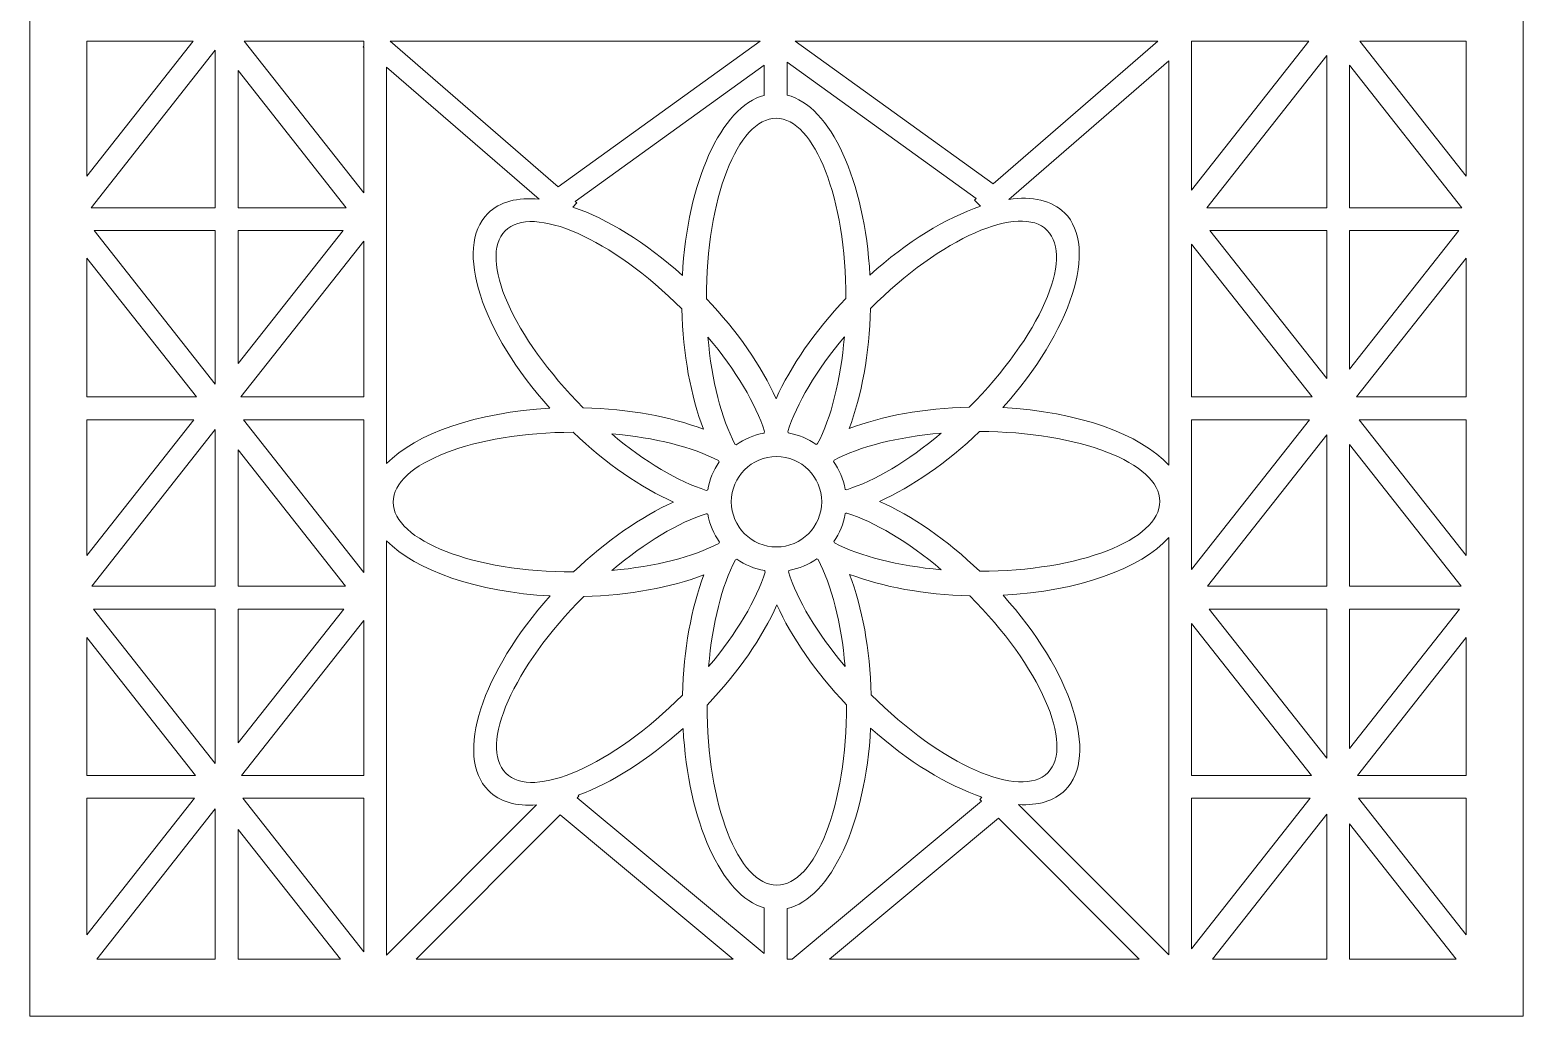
# Model space of a CAD drawing. Header units: centimetres. Extents: x -9.5 to 6.6, y -14.1 to 14.2.
# Drawn here: x -9.52 to -2.18, y -14.09 to -9.24 of the extents above; entities that cross this region are included whole.
import ezdxf

# ---------------------------------------------------------------- set-up
doc = ezdxf.new("R2010")
doc.units = ezdxf.units.CM
doc.header["$MEASUREMENT"] = 0
doc.layers.add('layer 1', color=7, linetype='Continuous')

msp = doc.modelspace()

# ---------------------------------------------------------------- linework, layer by layer
at = {"layer": 'layer 1', "color": 177, "lineweight": 9}
for points, knots in [([(-2.18296, 14.23719), (-2.18296, 14.23719), (-2.18296, -14.0864), (-2.18296, -14.0864), (-2.18296, -14.0864), (-2.18296, -14.0864), (-9.52092, -14.0864), (-9.52092, -14.0864), (-9.52092, -14.0864), (-9.52092, -14.0864), (-9.52092, 14.23719), (-9.52092, 14.23719), (-9.52092, 14.23719), (-9.52092, 14.23719), (-2.18296, 14.23719), (-2.18296, 14.23719)], [0, 0, 0, 0, 0.2, 0.2, 0.2, 0.2, 0.4, 0.4, 0.4, 0.4, 0.6, 0.6, 0.6, 0.6, 1, 1, 1, 1]), ([(-8.71856, -9.29881), (-8.71856, -9.29881), (-9.24048, -9.29881), (-9.24048, -9.29881), (-9.24048, -9.29881), (-9.24048, -9.29881), (-9.24048, -9.96037), (-9.24048, -9.96037), (-9.24048, -9.96037), (-9.24048, -9.96037), (-8.71856, -9.29881), (-8.71856, -9.29881)], [0, 0, 0, 0, 0.25, 0.25, 0.25, 0.25, 0.5, 0.5, 0.5, 0.5, 1, 1, 1, 1]), ([(-7.88375, -9.32561), (-7.88375, -9.32561), (-7.8804, -9.32851), (-7.8804, -9.32851), (-7.8804, -9.32851), (-7.8804, -9.32851), (-7.8804, -10.04368), (-7.8804, -10.04368), (-7.8804, -10.04368), (-7.8804, -10.04368), (-8.46806, -9.29881), (-8.46806, -9.29881), (-8.46806, -9.29881), (-8.46806, -9.29881), (-7.8804, -9.29881), (-7.8804, -9.29881), (-7.8804, -9.29881), (-7.8804, -9.29881), (-7.8804, -9.32221), (-7.8804, -9.32221), (-7.8804, -9.32221), (-7.8804, -9.32221), (-7.88375, -9.32561), (-7.88375, -9.32561)], [0, 0, 0, 0, 0.1428571, 0.1428571, 0.1428571, 0.1428571, 0.2857143, 0.2857143, 0.2857143, 0.2857143, 0.4285714, 0.4285714, 0.4285714, 0.4285714, 0.5714286, 0.5714286, 0.5714286, 0.5714286, 0.7142857, 0.7142857, 0.7142857, 0.7142857, 1, 1, 1, 1]), ([(-5.9329, -9.29881), (-5.9329, -9.29881), (-6.92508, -10.01338), (-6.92508, -10.01338), (-6.92508, -10.01338), (-6.92508, -10.01338), (-7.7506, -9.29881), (-7.7506, -9.29881), (-7.7506, -9.29881), (-7.7506, -9.29881), (-5.9329, -9.29881), (-5.9329, -9.29881)], [0, 0, 0, 0, 0.25, 0.25, 0.25, 0.25, 0.5, 0.5, 0.5, 0.5, 1, 1, 1, 1]), ([(-5.76009, -9.29881), (-5.76009, -9.29881), (-4.78729, -9.99942), (-4.78729, -9.99942), (-4.78729, -9.99942), (-4.78729, -9.99942), (-3.97789, -9.29881), (-3.97789, -9.29881), (-3.97789, -9.29881), (-3.97789, -9.29881), (-5.76009, -9.29881), (-5.76009, -9.29881)], [0, 0, 0, 0, 0.25, 0.25, 0.25, 0.25, 0.5, 0.5, 0.5, 0.5, 1, 1, 1, 1]), ([(-3.81205, -10.02921), (-3.81205, -10.02921), (-3.23582, -9.29881), (-3.23582, -9.29881), (-3.23582, -9.29881), (-3.23582, -9.29881), (-3.80604, -9.29881), (-3.80604, -9.29881), (-3.80604, -9.29881), (-3.80604, -9.29881), (-3.81205, -9.29881), (-3.81205, -9.29881), (-3.81205, -9.29881), (-3.81205, -9.29881), (-3.81205, -10.02921), (-3.81205, -10.02921)], [0, 0, 0, 0, 0.2, 0.2, 0.2, 0.2, 0.4, 0.4, 0.4, 0.4, 0.6, 0.6, 0.6, 0.6, 1, 1, 1, 1]), ([(-2.46339, -9.96037), (-2.46339, -9.96037), (-2.98532, -9.29881), (-2.98532, -9.29881), (-2.98532, -9.29881), (-2.98532, -9.29881), (-2.46339, -9.29881), (-2.46339, -9.29881), (-2.46339, -9.29881), (-2.46339, -9.29881), (-2.46339, -9.96037), (-2.46339, -9.96037)], [0, 0, 0, 0, 0.25, 0.25, 0.25, 0.25, 0.5, 0.5, 0.5, 0.5, 1, 1, 1, 1]), ([(-8.60953, -9.34172), (-8.60953, -9.34172), (-8.60953, -10.11611), (-8.60953, -10.11611), (-8.60953, -10.11611), (-8.60953, -10.11611), (-9.22047, -10.11611), (-9.22047, -10.11611), (-9.22047, -10.11611), (-9.22047, -10.11611), (-8.60953, -9.34172), (-8.60953, -9.34172)], [0, 0, 0, 0, 0.25, 0.25, 0.25, 0.25, 0.5, 0.5, 0.5, 0.5, 1, 1, 1, 1]), ([(-3.14813, -9.36876), (-3.14813, -9.36876), (-3.14813, -10.11611), (-3.14813, -10.11611), (-3.14813, -10.11611), (-3.14813, -10.11611), (-3.73773, -10.11611), (-3.73773, -10.11611), (-3.73773, -10.11611), (-3.73773, -10.11611), (-3.14813, -9.36876), (-3.14813, -9.36876)], [0, 0, 0, 0, 0.25, 0.25, 0.25, 0.25, 0.5, 0.5, 0.5, 0.5, 1, 1, 1, 1]), ([(-8.49736, -10.11611), (-8.49736, -10.11611), (-8.49736, -9.44277), (-8.49736, -9.44277), (-8.49736, -9.44277), (-8.49736, -9.44277), (-7.96614, -10.11611), (-7.96614, -10.11611), (-7.96614, -10.11611), (-7.96614, -10.11611), (-8.49736, -10.11611), (-8.49736, -10.11611)], [0, 0, 0, 0, 0.25, 0.25, 0.25, 0.25, 0.5, 0.5, 0.5, 0.5, 1, 1, 1, 1]), ([(-7.76823, -9.42561), (-7.76823, -9.42561), (-7.01814, -10.07488), (-7.01814, -10.07488), (-7.01814, -10.07488), (-7.12379, -10.06425), (-7.21185, -10.08591), (-7.27027, -10.14433), (-7.27027, -10.14433), (-7.4388, -10.31286), (-7.30161, -10.72777), (-6.96501, -11.10124), (-6.96501, -11.10124), (-7.32412, -11.12013), (-7.62587, -11.22615), (-7.76823, -11.37229), (-7.76823, -11.37229), (-7.76823, -11.37229), (-7.76823, -9.42561), (-7.76823, -9.42561)], [0, 0, 0, 0, 0.1666667, 0.1666667, 0.1666667, 0.1666667, 0.3333333, 0.3333333, 0.3333333, 0.3333333, 0.5, 0.5, 0.5, 0.5, 0.6666667, 0.6666667, 0.6666667, 0.6666667, 1, 1, 1, 1]), ([(-6.84208, -10.08522), (-6.84208, -10.08522), (-5.91236, -9.41564), (-5.91236, -9.41564), (-5.91236, -9.41564), (-5.91236, -9.41564), (-5.91236, -9.56418), (-5.91236, -9.56418), (-5.91236, -9.56418), (-6.12357, -9.62213), (-6.29054, -9.98842), (-6.31444, -10.44862), (-6.31444, -10.44862), (-6.49523, -10.2859), (-6.68566, -10.1699), (-6.8531, -10.1127), (-6.8531, -10.1127), (-6.8531, -10.1127), (-6.83343, -10.09271), (-6.83343, -10.09271), (-6.83343, -10.09271), (-6.83343, -10.09271), (-6.84208, -10.08522), (-6.84208, -10.08522)], [0, 0, 0, 0, 0.1428571, 0.1428571, 0.1428571, 0.1428571, 0.2857143, 0.2857143, 0.2857143, 0.2857143, 0.4285714, 0.4285714, 0.4285714, 0.4285714, 0.5714286, 0.5714286, 0.5714286, 0.5714286, 0.7142857, 0.7142857, 0.7142857, 0.7142857, 1, 1, 1, 1]), ([(-4.87029, -10.07127), (-4.87029, -10.07127), (-5.80019, -9.40155), (-5.80019, -9.40155), (-5.80019, -9.40155), (-5.80019, -9.40155), (-5.80019, -9.56278), (-5.80019, -9.56278), (-5.80019, -9.56278), (-5.58672, -9.61598), (-5.41731, -9.98384), (-5.39294, -10.44717), (-5.39294, -10.44717), (-5.21039, -10.28264), (-5.01795, -10.16578), (-4.84922, -10.10896), (-4.84922, -10.10896), (-4.84922, -10.10896), (-4.87894, -10.07875), (-4.87894, -10.07875), (-4.87894, -10.07875), (-4.87894, -10.07875), (-4.87029, -10.07127), (-4.87029, -10.07127)], [0, 0, 0, 0, 0.1428571, 0.1428571, 0.1428571, 0.1428571, 0.2857143, 0.2857143, 0.2857143, 0.2857143, 0.4285714, 0.4285714, 0.4285714, 0.4285714, 0.5714286, 0.5714286, 0.5714286, 0.5714286, 0.7142857, 0.7142857, 0.7142857, 0.7142857, 1, 1, 1, 1]), ([(-3.92422, -9.39441), (-3.92422, -9.39441), (-4.71069, -10.07518), (-4.71069, -10.07518), (-4.71069, -10.07518), (-4.59503, -10.05896), (-4.49856, -10.07937), (-4.43603, -10.1419), (-4.43603, -10.1419), (-4.26766, -10.31027), (-4.40442, -10.72454), (-4.74031, -11.09774), (-4.74031, -11.09774), (-4.37066, -11.11693), (-4.06157, -11.22844), (-3.92422, -11.38103), (-3.92422, -11.38103), (-3.92422, -11.38103), (-3.92422, -9.39441), (-3.92422, -9.39441)], [0, 0, 0, 0, 0.1666667, 0.1666667, 0.1666667, 0.1666667, 0.3333333, 0.3333333, 0.3333333, 0.3333333, 0.5, 0.5, 0.5, 0.5, 0.6666667, 0.6666667, 0.6666667, 0.6666667, 1, 1, 1, 1]), ([(-3.03596, -10.11611), (-3.03596, -10.11611), (-3.03596, -9.41572), (-3.03596, -9.41572), (-3.03596, -9.41572), (-3.03596, -9.41572), (-2.4834, -10.11611), (-2.4834, -10.11611), (-2.4834, -10.11611), (-2.4834, -10.11611), (-3.03596, -10.11611), (-3.03596, -10.11611)], [0, 0, 0, 0, 0.25, 0.25, 0.25, 0.25, 0.5, 0.5, 0.5, 0.5, 1, 1, 1, 1]), ([(-6.19665, -10.56287), (-6.04212, -10.72436), (-5.92483, -10.89612), (-5.85367, -11.05411), (-5.85367, -11.05411), (-5.7828, -10.8958), (-5.6655, -10.72351), (-5.51066, -10.56149), (-5.51066, -10.56149), (-5.51086, -10.07293), (-5.66438, -9.67689), (-5.85365, -9.67689), (-5.85365, -9.67689), (-6.04305, -9.67689), (-6.19665, -10.07346), (-6.19665, -10.56247), (-6.19665, -10.56247), (-6.19665, -10.56247), (-6.19665, -10.56287), (-6.19665, -10.56287)], [0, 0, 0, 0, 0.1666667, 0.1666667, 0.1666667, 0.1666667, 0.3333333, 0.3333333, 0.3333333, 0.3333333, 0.5, 0.5, 0.5, 0.5, 0.6666667, 0.6666667, 0.6666667, 0.6666667, 1, 1, 1, 1]), ([(-6.80093, -11.09874), (-6.57747, -11.10366), (-6.37309, -11.14218), (-6.21106, -11.20358), (-6.21106, -11.20358), (-6.27288, -11.04152), (-6.31176, -10.83674), (-6.31684, -10.61269), (-6.31684, -10.61269), (-6.66245, -10.26737), (-7.05104, -10.09588), (-7.18488, -10.22972), (-7.18488, -10.22972), (-7.31881, -10.36365), (-7.147, -10.75268), (-6.80122, -11.09846), (-6.80122, -11.09846), (-6.80122, -11.09846), (-6.80093, -11.09874), (-6.80093, -11.09874)], [0, 0, 0, 0, 0.1666667, 0.1666667, 0.1666667, 0.1666667, 0.3333333, 0.3333333, 0.3333333, 0.3333333, 0.5, 0.5, 0.5, 0.5, 0.6666667, 0.6666667, 0.6666667, 0.6666667, 1, 1, 1, 1]), ([(-5.39044, -10.61124), (-5.39536, -10.8347), (-5.43387, -11.03908), (-5.49527, -11.20111), (-5.49527, -11.20111), (-5.33321, -11.13929), (-5.12844, -11.10042), (-4.90439, -11.09534), (-4.90439, -11.09534), (-4.55907, -10.74973), (-4.38758, -10.36113), (-4.52142, -10.22729), (-4.52142, -10.22729), (-4.65535, -10.09337), (-5.04438, -10.26517), (-5.39016, -10.61096), (-5.39016, -10.61096), (-5.39016, -10.61096), (-5.39044, -10.61124), (-5.39044, -10.61124)], [0, 0, 0, 0, 0.1666667, 0.1666667, 0.1666667, 0.1666667, 0.3333333, 0.3333333, 0.3333333, 0.3333333, 0.5, 0.5, 0.5, 0.5, 0.6666667, 0.6666667, 0.6666667, 0.6666667, 1, 1, 1, 1]), ([(-8.60953, -10.22828), (-8.60953, -10.22828), (-8.60953, -10.9827), (-8.60953, -10.9827), (-8.60953, -10.9827), (-8.60953, -10.9827), (-9.20472, -10.22828), (-9.20472, -10.22828), (-9.20472, -10.22828), (-9.20472, -10.22828), (-8.60953, -10.22828), (-8.60953, -10.22828)], [0, 0, 0, 0, 0.25, 0.25, 0.25, 0.25, 0.5, 0.5, 0.5, 0.5, 1, 1, 1, 1]), ([(-8.49736, -10.88165), (-8.49736, -10.88165), (-8.49736, -10.22828), (-8.49736, -10.22828), (-8.49736, -10.22828), (-8.49736, -10.22828), (-7.9819, -10.22828), (-7.9819, -10.22828), (-7.9819, -10.22828), (-7.9819, -10.22828), (-8.49736, -10.88165), (-8.49736, -10.88165)], [0, 0, 0, 0, 0.25, 0.25, 0.25, 0.25, 0.5, 0.5, 0.5, 0.5, 1, 1, 1, 1]), ([(-3.14813, -10.22828), (-3.14813, -10.22828), (-3.14813, -10.95565), (-3.14813, -10.95565), (-3.14813, -10.95565), (-3.14813, -10.95565), (-3.72198, -10.22828), (-3.72198, -10.22828), (-3.72198, -10.22828), (-3.72198, -10.22828), (-3.14813, -10.22828), (-3.14813, -10.22828)], [0, 0, 0, 0, 0.25, 0.25, 0.25, 0.25, 0.5, 0.5, 0.5, 0.5, 1, 1, 1, 1]), ([(-3.03596, -10.9087), (-3.03596, -10.9087), (-3.03596, -10.22828), (-3.03596, -10.22828), (-3.03596, -10.22828), (-3.03596, -10.22828), (-2.49915, -10.22828), (-2.49915, -10.22828), (-2.49915, -10.22828), (-2.49915, -10.22828), (-3.03596, -10.9087), (-3.03596, -10.9087)], [0, 0, 0, 0, 0.25, 0.25, 0.25, 0.25, 0.5, 0.5, 0.5, 0.5, 1, 1, 1, 1]), ([(-8.48381, -11.04558), (-8.48381, -11.04558), (-7.8804, -11.04558), (-7.8804, -11.04558), (-7.8804, -11.04558), (-7.8804, -11.04558), (-7.8804, -10.28074), (-7.8804, -10.28074), (-7.8804, -10.28074), (-7.8804, -10.28074), (-8.48381, -11.04558), (-8.48381, -11.04558)], [0, 0, 0, 0, 0.25, 0.25, 0.25, 0.25, 0.5, 0.5, 0.5, 0.5, 1, 1, 1, 1]), ([(-3.81205, -10.29521), (-3.81205, -10.29521), (-3.22006, -11.04558), (-3.22006, -11.04558), (-3.22006, -11.04558), (-3.22006, -11.04558), (-3.81205, -11.04558), (-3.81205, -11.04558), (-3.81205, -11.04558), (-3.81205, -11.04558), (-3.81205, -10.29521), (-3.81205, -10.29521)], [0, 0, 0, 0, 0.25, 0.25, 0.25, 0.25, 0.5, 0.5, 0.5, 0.5, 1, 1, 1, 1]), ([(-9.24048, -11.04558), (-9.24048, -11.04558), (-8.7028, -11.04558), (-8.7028, -11.04558), (-8.7028, -11.04558), (-8.7028, -11.04558), (-9.24048, -10.36405), (-9.24048, -10.36405), (-9.24048, -10.36405), (-9.24048, -10.36405), (-9.24048, -11.04558), (-9.24048, -11.04558)], [0, 0, 0, 0, 0.25, 0.25, 0.25, 0.25, 0.5, 0.5, 0.5, 0.5, 1, 1, 1, 1]), ([(-2.46339, -10.36405), (-2.46339, -10.36405), (-3.00107, -11.04558), (-3.00107, -11.04558), (-3.00107, -11.04558), (-3.00107, -11.04558), (-2.46339, -11.04558), (-2.46339, -11.04558), (-2.46339, -11.04558), (-2.46339, -11.04558), (-2.46339, -10.36405), (-2.46339, -10.36405)], [0, 0, 0, 0, 0.25, 0.25, 0.25, 0.25, 0.5, 0.5, 0.5, 0.5, 1, 1, 1, 1]), ([(-6.04998, -11.28047), (-6.00979, -11.25197), (-5.96321, -11.2319), (-5.9128, -11.22287), (-5.9128, -11.22287), (-5.9122, -11.22038), (-5.91158, -11.21788), (-5.91094, -11.21538), (-5.91094, -11.21538), (-5.95332, -11.07999), (-6.05036, -10.91544), (-6.18878, -10.75172), (-6.18878, -10.75172), (-6.17071, -10.96592), (-6.1226, -11.15116), (-6.05643, -11.27662), (-6.05643, -11.27662), (-6.05427, -11.27789), (-6.05211, -11.27918), (-6.04998, -11.28047)], [0, 0, 0, 0, 0.1666667, 0.1666667, 0.1666667, 0.1666667, 0.3333333, 0.3333333, 0.3333333, 0.3333333, 0.5, 0.5, 0.5, 0.5, 0.6666667, 0.6666667, 0.6666667, 0.6666667, 1, 1, 1, 1]), ([(-5.79414, -11.22235), (-5.74364, -11.23094), (-5.6969, -11.25056), (-5.65649, -11.27867), (-5.65649, -11.27867), (-5.65427, -11.27732), (-5.65204, -11.27597), (-5.64979, -11.27464), (-5.64979, -11.27464), (-5.58403, -11.14894), (-5.5363, -10.96397), (-5.51841, -10.75035), (-5.51841, -10.75035), (-5.65709, -10.91458), (-5.75406, -11.07959), (-5.79598, -11.21509), (-5.79598, -11.21509), (-5.79536, -11.21751), (-5.79474, -11.21994), (-5.79414, -11.22235)], [0, 0, 0, 0, 0.1666667, 0.1666667, 0.1666667, 0.1666667, 0.3333333, 0.3333333, 0.3333333, 0.3333333, 0.5, 0.5, 0.5, 0.5, 0.6666667, 0.6666667, 0.6666667, 0.6666667, 1, 1, 1, 1]), ([(-8.71519, -11.15776), (-8.71519, -11.15776), (-9.24048, -11.15776), (-9.24048, -11.15776), (-9.24048, -11.15776), (-9.24048, -11.15776), (-9.24048, -11.82359), (-9.24048, -11.82359), (-9.24048, -11.82359), (-9.24048, -11.82359), (-8.71519, -11.15776), (-8.71519, -11.15776)], [0, 0, 0, 0, 0.25, 0.25, 0.25, 0.25, 0.5, 0.5, 0.5, 0.5, 1, 1, 1, 1]), ([(-8.60953, -11.20494), (-8.60953, -11.20494), (-8.60953, -11.97506), (-8.60953, -11.97506), (-8.60953, -11.97506), (-8.60953, -11.97506), (-9.2171, -11.97506), (-9.2171, -11.97506), (-9.2171, -11.97506), (-9.2171, -11.97506), (-8.60953, -11.20494), (-8.60953, -11.20494)], [0, 0, 0, 0, 0.25, 0.25, 0.25, 0.25, 0.5, 0.5, 0.5, 0.5, 1, 1, 1, 1]), ([(-7.8804, -11.15776), (-7.8804, -11.15776), (-8.47143, -11.15776), (-8.47143, -11.15776), (-8.47143, -11.15776), (-8.47143, -11.15776), (-7.8804, -11.9069), (-7.8804, -11.9069), (-7.8804, -11.9069), (-7.8804, -11.9069), (-7.8804, -11.15776), (-7.8804, -11.15776)], [0, 0, 0, 0, 0.25, 0.25, 0.25, 0.25, 0.5, 0.5, 0.5, 0.5, 1, 1, 1, 1]), ([(-6.8493, -11.90495), (-6.68781, -11.75042), (-6.51605, -11.63313), (-6.35806, -11.56197), (-6.35806, -11.56197), (-6.51638, -11.49111), (-6.68867, -11.3738), (-6.85069, -11.21896), (-6.85069, -11.21896), (-7.33925, -11.21917), (-7.73529, -11.37268), (-7.73529, -11.56195), (-7.73529, -11.56195), (-7.73529, -11.75136), (-7.33872, -11.90495), (-6.84971, -11.90495), (-6.84971, -11.90495), (-6.84971, -11.90495), (-6.8493, -11.90495), (-6.8493, -11.90495)], [0, 0, 0, 0, 0.1666667, 0.1666667, 0.1666667, 0.1666667, 0.3333333, 0.3333333, 0.3333333, 0.3333333, 0.5, 0.5, 0.5, 0.5, 0.6666667, 0.6666667, 0.6666667, 0.6666667, 1, 1, 1, 1]), ([(-6.18982, -11.50245), (-6.18124, -11.45195), (-6.16162, -11.4052), (-6.13351, -11.36479), (-6.13351, -11.36479), (-6.13485, -11.36258), (-6.13619, -11.36035), (-6.13753, -11.35811), (-6.13753, -11.35811), (-6.26323, -11.29234), (-6.4482, -11.24461), (-6.66183, -11.22672), (-6.66183, -11.22672), (-6.49759, -11.3654), (-6.33259, -11.46236), (-6.19709, -11.50429), (-6.19709, -11.50429), (-6.19466, -11.50366), (-6.19224, -11.50305), (-6.18982, -11.50245)], [0, 0, 0, 0, 0.1666667, 0.1666667, 0.1666667, 0.1666667, 0.3333333, 0.3333333, 0.3333333, 0.3333333, 0.5, 0.5, 0.5, 0.5, 0.6666667, 0.6666667, 0.6666667, 0.6666667, 1, 1, 1, 1]), ([(-5.57216, -11.3622), (-5.54367, -11.40237), (-5.52361, -11.44894), (-5.51457, -11.49932), (-5.51457, -11.49932), (-5.51207, -11.49993), (-5.50956, -11.50055), (-5.50705, -11.50119), (-5.50705, -11.50119), (-5.37167, -11.45882), (-5.20715, -11.36182), (-5.04343, -11.22341), (-5.04343, -11.22341), (-5.25763, -11.24148), (-5.44286, -11.28959), (-5.56831, -11.35575), (-5.56831, -11.35575), (-5.56959, -11.35791), (-5.57087, -11.36007), (-5.57216, -11.3622)], [0, 0, 0, 0, 0.1666667, 0.1666667, 0.1666667, 0.1666667, 0.3333333, 0.3333333, 0.3333333, 0.3333333, 0.5, 0.5, 0.5, 0.5, 0.6666667, 0.6666667, 0.6666667, 0.6666667, 1, 1, 1, 1]), ([(-5.34579, -11.55846), (-5.18748, -11.62936), (-5.01519, -11.74669), (-4.85318, -11.90152), (-4.85318, -11.90152), (-4.36463, -11.90131), (-3.96859, -11.7478), (-3.96859, -11.55852), (-3.96859, -11.55852), (-3.96859, -11.36912), (-4.36516, -11.21552), (-4.85416, -11.21552), (-4.85416, -11.21552), (-4.85416, -11.21552), (-4.85457, -11.21552), (-4.85457, -11.21552), (-4.85457, -11.21552), (-5.01606, -11.37006), (-5.18781, -11.48732), (-5.34579, -11.55846)], [0, 0, 0, 0, 0.1666667, 0.1666667, 0.1666667, 0.1666667, 0.3333333, 0.3333333, 0.3333333, 0.3333333, 0.5, 0.5, 0.5, 0.5, 0.6666667, 0.6666667, 0.6666667, 0.6666667, 1, 1, 1, 1]), ([(-3.81205, -11.89243), (-3.81205, -11.89243), (-3.23244, -11.15776), (-3.23244, -11.15776), (-3.23244, -11.15776), (-3.23244, -11.15776), (-3.81205, -11.15776), (-3.81205, -11.15776), (-3.81205, -11.15776), (-3.81205, -11.15776), (-3.81205, -11.89243), (-3.81205, -11.89243)], [0, 0, 0, 0, 0.25, 0.25, 0.25, 0.25, 0.5, 0.5, 0.5, 0.5, 1, 1, 1, 1]), ([(-2.46339, -11.82359), (-2.46339, -11.82359), (-2.98868, -11.15776), (-2.98868, -11.15776), (-2.98868, -11.15776), (-2.98868, -11.15776), (-2.46339, -11.15776), (-2.46339, -11.15776), (-2.46339, -11.15776), (-2.46339, -11.15776), (-2.46339, -11.82359), (-2.46339, -11.82359)], [0, 0, 0, 0, 0.25, 0.25, 0.25, 0.25, 0.5, 0.5, 0.5, 0.5, 1, 1, 1, 1]), ([(-3.14813, -11.23199), (-3.14813, -11.23199), (-3.14813, -11.97506), (-3.14813, -11.97506), (-3.14813, -11.97506), (-3.14813, -11.97506), (-3.73436, -11.97506), (-3.73436, -11.97506), (-3.73436, -11.97506), (-3.73436, -11.97506), (-3.14813, -11.23199), (-3.14813, -11.23199)], [0, 0, 0, 0, 0.25, 0.25, 0.25, 0.25, 0.5, 0.5, 0.5, 0.5, 1, 1, 1, 1]), ([(-3.03596, -11.97506), (-3.03596, -11.97506), (-3.03596, -11.27894), (-3.03596, -11.27894), (-3.03596, -11.27894), (-3.03596, -11.27894), (-2.48677, -11.97506), (-2.48677, -11.97506), (-2.48677, -11.97506), (-2.48677, -11.97506), (-3.03596, -11.97506), (-3.03596, -11.97506)], [0, 0, 0, 0, 0.25, 0.25, 0.25, 0.25, 0.5, 0.5, 0.5, 0.5, 1, 1, 1, 1]), ([(-8.49736, -11.97506), (-8.49736, -11.97506), (-8.49736, -11.30599), (-8.49736, -11.30599), (-8.49736, -11.30599), (-8.49736, -11.30599), (-7.96951, -11.97506), (-7.96951, -11.97506), (-7.96951, -11.97506), (-7.96951, -11.97506), (-8.49736, -11.97506), (-8.49736, -11.97506)], [0, 0, 0, 0, 0.25, 0.25, 0.25, 0.25, 0.5, 0.5, 0.5, 0.5, 1, 1, 1, 1]), ([(-5.62993, -11.56024), (-5.62993, -11.68283), (-5.72935, -11.78225), (-5.85194, -11.78225), (-5.85194, -11.78225), (-5.97453, -11.78225), (-6.07394, -11.68283), (-6.07394, -11.56024), (-6.07394, -11.56024), (-6.07394, -11.43765), (-5.97453, -11.33823), (-5.85194, -11.33823), (-5.85194, -11.33823), (-5.72935, -11.33823), (-5.62993, -11.43765), (-5.62993, -11.56024)], [0, 0, 0, 0, 0.2, 0.2, 0.2, 0.2, 0.4, 0.4, 0.4, 0.4, 0.6, 0.6, 0.6, 0.6, 1, 1, 1, 1]), ([(-6.13171, -11.75828), (-6.16021, -11.7181), (-6.18027, -11.6715), (-6.18931, -11.62109), (-6.18931, -11.62109), (-6.19179, -11.62049), (-6.19428, -11.61987), (-6.19677, -11.61924), (-6.19677, -11.61924), (-6.33217, -11.66162), (-6.49673, -11.75866), (-6.66045, -11.89708), (-6.66045, -11.89708), (-6.44626, -11.87901), (-6.26102, -11.8309), (-6.13556, -11.76474), (-6.13556, -11.76474), (-6.13428, -11.76257), (-6.133, -11.76042), (-6.13171, -11.75828)], [0, 0, 0, 0, 0.1666667, 0.1666667, 0.1666667, 0.1666667, 0.3333333, 0.3333333, 0.3333333, 0.3333333, 0.5, 0.5, 0.5, 0.5, 0.6666667, 0.6666667, 0.6666667, 0.6666667, 1, 1, 1, 1]), ([(-5.51404, -11.61798), (-5.52262, -11.66848), (-5.54223, -11.71523), (-5.57034, -11.75565), (-5.57034, -11.75565), (-5.56898, -11.75788), (-5.56764, -11.76012), (-5.5663, -11.76238), (-5.5663, -11.76238), (-5.44061, -11.82814), (-5.25566, -11.87589), (-5.04203, -11.89378), (-5.04203, -11.89378), (-5.20629, -11.75508), (-5.3713, -11.65809), (-5.50682, -11.61615), (-5.50682, -11.61615), (-5.50923, -11.61678), (-5.51164, -11.61738), (-5.51404, -11.61798)], [0, 0, 0, 0, 0.1666667, 0.1666667, 0.1666667, 0.1666667, 0.3333333, 0.3333333, 0.3333333, 0.3333333, 0.5, 0.5, 0.5, 0.5, 0.6666667, 0.6666667, 0.6666667, 0.6666667, 1, 1, 1, 1]), ([(-3.92422, -13.7856), (-3.92422, -13.7856), (-4.66226, -13.04742), (-4.66226, -13.04742), (-4.66226, -13.04742), (-4.56704, -13.05276), (-4.48764, -13.03019), (-4.4336, -12.97615), (-4.4336, -12.97615), (-4.26507, -12.80761), (-4.40226, -12.39271), (-4.73886, -12.01923), (-4.73886, -12.01923), (-4.36985, -11.99982), (-4.06139, -11.88841), (-3.92422, -11.73601), (-3.92422, -11.73601), (-3.92422, -11.73601), (-3.92422, -13.7856), (-3.92422, -13.7856)], [0, 0, 0, 0, 0.1666667, 0.1666667, 0.1666667, 0.1666667, 0.3333333, 0.3333333, 0.3333333, 0.3333333, 0.5, 0.5, 0.5, 0.5, 0.6666667, 0.6666667, 0.6666667, 0.6666667, 1, 1, 1, 1]), ([(-7.76823, -13.78649), (-7.76823, -13.78649), (-7.03121, -13.04934), (-7.03121, -13.04934), (-7.03121, -13.04934), (-7.12998, -13.05641), (-7.2123, -13.03411), (-7.26784, -12.97857), (-7.26784, -12.97857), (-7.43621, -12.8102), (-7.29945, -12.39593), (-6.96356, -12.02274), (-6.96356, -12.02274), (-7.3233, -12.00406), (-7.62567, -11.89795), (-7.76823, -11.75162), (-7.76823, -11.75162), (-7.76823, -11.75162), (-7.76823, -13.78649), (-7.76823, -13.78649)], [0, 0, 0, 0, 0.1666667, 0.1666667, 0.1666667, 0.1666667, 0.3333333, 0.3333333, 0.3333333, 0.3333333, 0.5, 0.5, 0.5, 0.5, 0.6666667, 0.6666667, 0.6666667, 0.6666667, 1, 1, 1, 1]), ([(-5.90972, -11.89813), (-5.96022, -11.88955), (-6.00696, -11.86992), (-6.04737, -11.84182), (-6.04737, -11.84182), (-6.04959, -11.84317), (-6.05183, -11.84452), (-6.05408, -11.84585), (-6.05408, -11.84585), (-6.11984, -11.97156), (-6.16757, -12.15652), (-6.18546, -12.37013), (-6.18546, -12.37013), (-6.04678, -12.2059), (-5.94981, -12.0409), (-5.90788, -11.90539), (-5.90788, -11.90539), (-5.90851, -11.90297), (-5.90912, -11.90054), (-5.90972, -11.89813)], [0, 0, 0, 0, 0.1666667, 0.1666667, 0.1666667, 0.1666667, 0.3333333, 0.3333333, 0.3333333, 0.3333333, 0.5, 0.5, 0.5, 0.5, 0.6666667, 0.6666667, 0.6666667, 0.6666667, 1, 1, 1, 1]), ([(-5.65375, -11.83992), (-5.69396, -11.86846), (-5.74058, -11.88855), (-5.79103, -11.8976), (-5.79103, -11.8976), (-5.79164, -11.90011), (-5.79227, -11.90262), (-5.79291, -11.90514), (-5.79291, -11.90514), (-5.75052, -12.04053), (-5.65348, -12.20506), (-5.51508, -12.36876), (-5.51508, -12.36876), (-5.53316, -12.15445), (-5.58131, -11.9691), (-5.64754, -11.84363), (-5.64754, -11.84363), (-5.64962, -11.8424), (-5.65169, -11.84116), (-5.65375, -11.83992)], [0, 0, 0, 0, 0.1666667, 0.1666667, 0.1666667, 0.1666667, 0.3333333, 0.3333333, 0.3333333, 0.3333333, 0.5, 0.5, 0.5, 0.5, 0.6666667, 0.6666667, 0.6666667, 0.6666667, 1, 1, 1, 1]), ([(-6.31343, -12.50923), (-6.30851, -12.28578), (-6.27, -12.0814), (-6.2086, -11.91937), (-6.2086, -11.91937), (-6.37067, -11.98118), (-6.57544, -12.02006), (-6.79948, -12.02514), (-6.79948, -12.02514), (-7.1448, -12.37074), (-7.31629, -12.75934), (-7.18245, -12.89318), (-7.18245, -12.89318), (-7.04853, -13.02711), (-6.6595, -12.8553), (-6.31372, -12.50952), (-6.31372, -12.50952), (-6.31372, -12.50952), (-6.31343, -12.50923), (-6.31343, -12.50923)], [0, 0, 0, 0, 0.1666667, 0.1666667, 0.1666667, 0.1666667, 0.3333333, 0.3333333, 0.3333333, 0.3333333, 0.5, 0.5, 0.5, 0.5, 0.6666667, 0.6666667, 0.6666667, 0.6666667, 1, 1, 1, 1]), ([(-4.90293, -12.02174), (-5.12644, -12.01682), (-5.33081, -11.97827), (-5.4928, -11.91683), (-5.4928, -11.91683), (-5.43097, -12.07892), (-5.39211, -12.28373), (-5.38703, -12.50779), (-5.38703, -12.50779), (-5.04142, -12.8531), (-4.65283, -13.02459), (-4.51899, -12.89076), (-4.51899, -12.89076), (-4.38506, -12.75683), (-4.55687, -12.3678), (-4.90265, -12.02202), (-4.90265, -12.02202), (-4.90265, -12.02202), (-4.90293, -12.02174), (-4.90293, -12.02174)], [0, 0, 0, 0, 0.1666667, 0.1666667, 0.1666667, 0.1666667, 0.3333333, 0.3333333, 0.3333333, 0.3333333, 0.5, 0.5, 0.5, 0.5, 0.6666667, 0.6666667, 0.6666667, 0.6666667, 1, 1, 1, 1]), ([(-8.60953, -12.08723), (-8.60953, -12.08723), (-8.60953, -12.84592), (-8.60953, -12.84592), (-8.60953, -12.84592), (-8.60953, -12.84592), (-9.20809, -12.08723), (-9.20809, -12.08723), (-9.20809, -12.08723), (-9.20809, -12.08723), (-8.60953, -12.08723), (-8.60953, -12.08723)], [0, 0, 0, 0, 0.25, 0.25, 0.25, 0.25, 0.5, 0.5, 0.5, 0.5, 1, 1, 1, 1]), ([(-8.49736, -12.74487), (-8.49736, -12.74487), (-8.49736, -12.08723), (-8.49736, -12.08723), (-8.49736, -12.08723), (-8.49736, -12.08723), (-7.97853, -12.08723), (-7.97853, -12.08723), (-7.97853, -12.08723), (-7.97853, -12.08723), (-8.49736, -12.74487), (-8.49736, -12.74487)], [0, 0, 0, 0, 0.25, 0.25, 0.25, 0.25, 0.5, 0.5, 0.5, 0.5, 1, 1, 1, 1]), ([(-5.50722, -12.5576), (-5.66175, -12.39612), (-5.77904, -12.22437), (-5.8502, -12.06638), (-5.8502, -12.06638), (-5.92108, -12.22468), (-6.03839, -12.39696), (-6.19322, -12.55897), (-6.19322, -12.55897), (-6.19301, -13.04754), (-6.0395, -13.44359), (-5.85022, -13.44359), (-5.85022, -13.44359), (-5.66082, -13.44359), (-5.50722, -13.04702), (-5.50722, -12.55801), (-5.50722, -12.55801), (-5.50722, -12.55801), (-5.50722, -12.5576), (-5.50722, -12.5576)], [0, 0, 0, 0, 0.1666667, 0.1666667, 0.1666667, 0.1666667, 0.3333333, 0.3333333, 0.3333333, 0.3333333, 0.5, 0.5, 0.5, 0.5, 0.6666667, 0.6666667, 0.6666667, 0.6666667, 1, 1, 1, 1]), ([(-3.14813, -12.08723), (-3.14813, -12.08723), (-3.14813, -12.81888), (-3.14813, -12.81888), (-3.14813, -12.81888), (-3.14813, -12.81888), (-3.72535, -12.08723), (-3.72535, -12.08723), (-3.72535, -12.08723), (-3.72535, -12.08723), (-3.14813, -12.08723), (-3.14813, -12.08723)], [0, 0, 0, 0, 0.25, 0.25, 0.25, 0.25, 0.5, 0.5, 0.5, 0.5, 1, 1, 1, 1]), ([(-3.03596, -12.77192), (-3.03596, -12.77192), (-3.03596, -12.08723), (-3.03596, -12.08723), (-3.03596, -12.08723), (-3.03596, -12.08723), (-2.49578, -12.08723), (-2.49578, -12.08723), (-2.49578, -12.08723), (-2.49578, -12.08723), (-3.03596, -12.77192), (-3.03596, -12.77192)], [0, 0, 0, 0, 0.25, 0.25, 0.25, 0.25, 0.5, 0.5, 0.5, 0.5, 1, 1, 1, 1]), ([(-8.48044, -12.90453), (-8.48044, -12.90453), (-7.8804, -12.90453), (-7.8804, -12.90453), (-7.8804, -12.90453), (-7.8804, -12.90453), (-7.8804, -12.14396), (-7.8804, -12.14396), (-7.8804, -12.14396), (-7.8804, -12.14396), (-8.48044, -12.90453), (-8.48044, -12.90453)], [0, 0, 0, 0, 0.25, 0.25, 0.25, 0.25, 0.5, 0.5, 0.5, 0.5, 1, 1, 1, 1]), ([(-3.81205, -12.15844), (-3.81205, -12.15844), (-3.22343, -12.90453), (-3.22343, -12.90453), (-3.22343, -12.90453), (-3.22343, -12.90453), (-3.81205, -12.90453), (-3.81205, -12.90453), (-3.81205, -12.90453), (-3.81205, -12.90453), (-3.81205, -12.15844), (-3.81205, -12.15844)], [0, 0, 0, 0, 0.25, 0.25, 0.25, 0.25, 0.5, 0.5, 0.5, 0.5, 1, 1, 1, 1]), ([(-9.24048, -12.90453), (-9.24048, -12.90453), (-8.70617, -12.90453), (-8.70617, -12.90453), (-8.70617, -12.90453), (-8.70617, -12.90453), (-9.24048, -12.22727), (-9.24048, -12.22727), (-9.24048, -12.22727), (-9.24048, -12.22727), (-9.24048, -12.90453), (-9.24048, -12.90453)], [0, 0, 0, 0, 0.25, 0.25, 0.25, 0.25, 0.5, 0.5, 0.5, 0.5, 1, 1, 1, 1]), ([(-2.46339, -12.22727), (-2.46339, -12.22727), (-2.9977, -12.90453), (-2.9977, -12.90453), (-2.9977, -12.90453), (-2.9977, -12.90453), (-2.46339, -12.90453), (-2.46339, -12.90453), (-2.46339, -12.90453), (-2.46339, -12.90453), (-2.46339, -12.22727), (-2.46339, -12.22727)], [0, 0, 0, 0, 0.25, 0.25, 0.25, 0.25, 0.5, 0.5, 0.5, 0.5, 1, 1, 1, 1]), ([(-5.91236, -13.55532), (-5.91236, -13.55532), (-5.91236, -13.77957), (-5.91236, -13.77957), (-5.91236, -13.77957), (-5.91236, -13.77957), (-6.83131, -13.01484), (-6.83131, -13.01484), (-6.83131, -13.01484), (-6.83131, -13.01484), (-6.82259, -13.00612), (-6.82259, -13.00612), (-6.82259, -13.00612), (-6.82259, -13.00612), (-6.82649, -13.00154), (-6.82649, -13.00154), (-6.82649, -13.00154), (-6.6647, -12.94164), (-6.4834, -12.82876), (-6.31093, -12.67331), (-6.31093, -12.67331), (-6.28689, -13.13033), (-6.12173, -13.49444), (-5.91236, -13.55532)], [0, 0, 0, 0, 0.1428571, 0.1428571, 0.1428571, 0.1428571, 0.2857143, 0.2857143, 0.2857143, 0.2857143, 0.4285714, 0.4285714, 0.4285714, 0.4285714, 0.5714286, 0.5714286, 0.5714286, 0.5714286, 0.7142857, 0.7142857, 0.7142857, 0.7142857, 1, 1, 1, 1]), ([(-5.80019, -13.80596), (-5.80019, -13.80596), (-5.80019, -13.55849), (-5.80019, -13.55849), (-5.80019, -13.55849), (-5.58489, -13.50834), (-5.41365, -13.13835), (-5.38943, -12.67186), (-5.38943, -12.67186), (-5.20568, -12.83724), (-5.01199, -12.95431), (-4.84259, -13.01048), (-4.84259, -13.01048), (-4.84259, -13.01048), (-4.85272, -13.02237), (-4.85272, -13.02237), (-4.85272, -13.02237), (-4.85272, -13.02237), (-4.844, -13.03109), (-4.844, -13.03109), (-4.844, -13.03109), (-4.844, -13.03109), (-5.77513, -13.80596), (-5.77513, -13.80596), (-5.77513, -13.80596), (-5.77513, -13.80596), (-5.80019, -13.80596), (-5.80019, -13.80596)], [0, 0, 0, 0, 0.125, 0.125, 0.125, 0.125, 0.25, 0.25, 0.25, 0.25, 0.375, 0.375, 0.375, 0.375, 0.5, 0.5, 0.5, 0.5, 0.625, 0.625, 0.625, 0.625, 0.75, 0.75, 0.75, 0.75, 1, 1, 1, 1]), ([(-8.71182, -13.01671), (-8.71182, -13.01671), (-9.24048, -13.01671), (-9.24048, -13.01671), (-9.24048, -13.01671), (-9.24048, -13.01671), (-9.24048, -13.68681), (-9.24048, -13.68681), (-9.24048, -13.68681), (-9.24048, -13.68681), (-8.71182, -13.01671), (-8.71182, -13.01671)], [0, 0, 0, 0, 0.25, 0.25, 0.25, 0.25, 0.5, 0.5, 0.5, 0.5, 1, 1, 1, 1]), ([(-7.8804, -13.01671), (-7.8804, -13.01671), (-8.4748, -13.01671), (-8.4748, -13.01671), (-8.4748, -13.01671), (-8.4748, -13.01671), (-7.8804, -13.77013), (-7.8804, -13.77013), (-7.8804, -13.77013), (-7.8804, -13.77013), (-7.8804, -13.01671), (-7.8804, -13.01671)], [0, 0, 0, 0, 0.25, 0.25, 0.25, 0.25, 0.5, 0.5, 0.5, 0.5, 1, 1, 1, 1]), ([(-3.81205, -13.75565), (-3.81205, -13.75565), (-3.22908, -13.01671), (-3.22908, -13.01671), (-3.22908, -13.01671), (-3.22908, -13.01671), (-3.81205, -13.01671), (-3.81205, -13.01671), (-3.81205, -13.01671), (-3.81205, -13.01671), (-3.81205, -13.75565), (-3.81205, -13.75565)], [0, 0, 0, 0, 0.25, 0.25, 0.25, 0.25, 0.5, 0.5, 0.5, 0.5, 1, 1, 1, 1]), ([(-2.46339, -13.68681), (-2.46339, -13.68681), (-2.99205, -13.01671), (-2.99205, -13.01671), (-2.99205, -13.01671), (-2.99205, -13.01671), (-2.46339, -13.01671), (-2.46339, -13.01671), (-2.46339, -13.01671), (-2.46339, -13.01671), (-2.46339, -13.68681), (-2.46339, -13.68681)], [0, 0, 0, 0, 0.25, 0.25, 0.25, 0.25, 0.5, 0.5, 0.5, 0.5, 1, 1, 1, 1]), ([(-8.60953, -13.06816), (-8.60953, -13.06816), (-8.60953, -13.80596), (-8.60953, -13.80596), (-8.60953, -13.80596), (-8.60953, -13.80596), (-9.19161, -13.80596), (-9.19161, -13.80596), (-9.19161, -13.80596), (-9.19161, -13.80596), (-8.60953, -13.06816), (-8.60953, -13.06816)], [0, 0, 0, 0, 0.25, 0.25, 0.25, 0.25, 0.5, 0.5, 0.5, 0.5, 1, 1, 1, 1]), ([(-6.91496, -13.09851), (-6.91496, -13.09851), (-7.62229, -13.80596), (-7.62229, -13.80596), (-7.62229, -13.80596), (-7.62229, -13.80596), (-6.06485, -13.80596), (-6.06485, -13.80596), (-6.06485, -13.80596), (-6.06485, -13.80596), (-6.91496, -13.09851), (-6.91496, -13.09851)], [0, 0, 0, 0, 0.25, 0.25, 0.25, 0.25, 0.5, 0.5, 0.5, 0.5, 1, 1, 1, 1]), ([(-4.76034, -13.11476), (-4.76034, -13.11476), (-4.06927, -13.80596), (-4.06927, -13.80596), (-4.06927, -13.80596), (-4.06927, -13.80596), (-5.59093, -13.80596), (-5.59093, -13.80596), (-5.59093, -13.80596), (-5.59093, -13.80596), (-4.76034, -13.11476), (-4.76034, -13.11476)], [0, 0, 0, 0, 0.25, 0.25, 0.25, 0.25, 0.5, 0.5, 0.5, 0.5, 1, 1, 1, 1]), ([(-3.14813, -13.09521), (-3.14813, -13.09521), (-3.14813, -13.80596), (-3.14813, -13.80596), (-3.14813, -13.80596), (-3.14813, -13.80596), (-3.70887, -13.80596), (-3.70887, -13.80596), (-3.70887, -13.80596), (-3.70887, -13.80596), (-3.14813, -13.09521), (-3.14813, -13.09521)], [0, 0, 0, 0, 0.25, 0.25, 0.25, 0.25, 0.5, 0.5, 0.5, 0.5, 1, 1, 1, 1]), ([(-8.49736, -13.80596), (-8.49736, -13.80596), (-8.49736, -13.16921), (-8.49736, -13.16921), (-8.49736, -13.16921), (-8.49736, -13.16921), (-7.995, -13.80596), (-7.995, -13.80596), (-7.995, -13.80596), (-7.995, -13.80596), (-8.49736, -13.80596), (-8.49736, -13.80596)], [0, 0, 0, 0, 0.25, 0.25, 0.25, 0.25, 0.5, 0.5, 0.5, 0.5, 1, 1, 1, 1]), ([(-3.03596, -13.80596), (-3.03596, -13.80596), (-3.03596, -13.14216), (-3.03596, -13.14216), (-3.03596, -13.14216), (-3.03596, -13.14216), (-2.51226, -13.80596), (-2.51226, -13.80596), (-2.51226, -13.80596), (-2.51226, -13.80596), (-3.03596, -13.80596), (-3.03596, -13.80596)], [0, 0, 0, 0, 0.25, 0.25, 0.25, 0.25, 0.5, 0.5, 0.5, 0.5, 1, 1, 1, 1])]:
    msp.add_open_spline(points, degree=3, knots=knots, dxfattribs=at)

doc.saveas('drawing.dxf')
